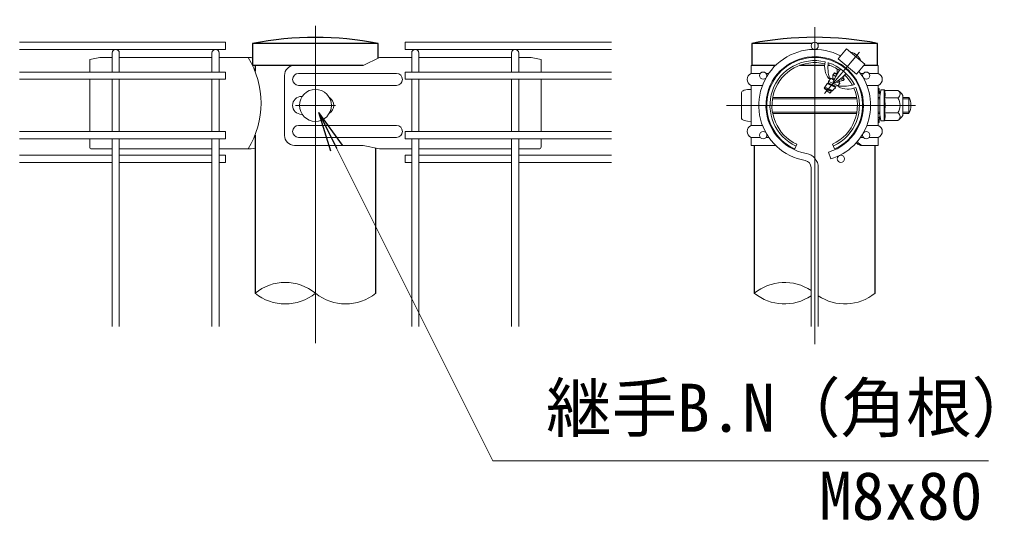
# Model space of a CAD drawing. Units: millimetres, scale not verified. Extents: x -4200 to 4200, y -2970 to 2970.
# Drawn here: x 2225 to 3198, y 1181 to 1683 of the extents above; entities that cross this region are included whole.
import ezdxf
from ezdxf.enums import TextEntityAlignment as Align

# ---------------------------------------------------------------- set-up
doc = ezdxf.new("R2010")
doc.units = ezdxf.units.MM
doc.header["$LTSCALE"] = 10
doc.linetypes.add('USER1', pattern=[50.8, 31.75, -6.35, 6.35, -6.35])
for name, color, linetype, lineweight in [('0-3_D-STR1', 1, 'Continuous', 25), ('0-4_D-BMK', 2, 'USER1', 13), ('0-5_D-STR-DIM', 7, 'Continuous', 13), ('0-8_D-STR3', 3, 'Continuous', 13), ('0-C_D-STR-TXT', 7, 'Continuous', 13), ('0-D_D-STR2', 7, 'Continuous', 13)]:
    doc.layers.add(name, color=color, linetype=linetype, lineweight=lineweight)
doc.layers.add('0-6_0', color=7, linetype='Continuous')
doc.styles.add('ＭＳ ゴシック', font='')
doc.styles.get('ＭＳ ゴシック').set_extended_font_data('MS Gothic')

# ---------------------------------------------------------------- blocks, each defined once
blk = doc.blocks.new('_Open')
at = {"layer": '0-6_0'}
blk.add_line((-10, 1.667), (0, 0), dxfattribs=at)
blk.add_lwpolyline([(-10, -1.667), (0, 0), (-10, 0)], dxfattribs=at)

msp = doc.modelspace()

# ---------------------------------------------------------------- linework, layer by layer
at = {"layer": '0-3_D-STR1'}
for p, q in [((2583.98, 1659.03), (2458.18, 1659.03)), ((2458.18, 1659.03), (2458.18, 1637.03)), ((2583.98, 1644.36), (2583.98, 1659.03)), ((3018.4, 1659.03), (2958.18, 1659.03)), ((2958.18, 1659.03), (2958.18, 1637.03)), ((3083.98, 1659.03), (3023.77, 1659.03)), ((3083.98, 1637.03), (3083.98, 1659.03)), ((2569.05, 1637.03), (2458.18, 1637.03)), ((2460.58, 1637.03), (2460.58, 1631.22)), ((2981.89, 1637.03), (2958.18, 1637.03)), ((2994.55, 1637.03), (2993.13, 1637.03)), ((3031, 1637.03), (3005.86, 1637.03)), ((3036.31, 1637.03), (3034.4, 1637.03)), ((3083.98, 1637.03), (3070.31, 1637.03)), ((2460.58, 1567.28), (2460.58, 1409.03)), ((2581.58, 1409.03), (2581.58, 1554.26)), ((2960.58, 1557.03), (2960.58, 1409.03)), ((3081.58, 1409.03), (3081.58, 1557.09))]:
    msp.add_line(p, q, dxfattribs=at)
for centre, radius, start, end in [((2521.08, 1336.57), 328.53, 78.96219, 101.03781), ((3021.08, 1340.17), 325, 78.84081, 101.15919)]:
    msp.add_arc(centre, radius, start, end, dxfattribs=at)
at = {"layer": '0-4_D-BMK'}
for p, q in [((2521.08, 1359.15), (2521.08, 1683.03)), ((3021.08, 1357.91), (3021.08, 1683.03)), ((3065.9, 1650.44), (3030.96, 1608.79)), ((2501.08, 1597.03), (2541.08, 1597.03)), ((3122.18, 1597.03), (2932.76, 1597.03))]:
    msp.add_line(p, q, dxfattribs=at)
at = {"layer": '0-5_D-STR-DIM'}
for centre, start, end in [((2490.83, 1371.71), 50.97549, 129.02451), ((2990.83, 1371.71), 56.30864, 129.02451), ((2490.83, 1446.35), 230.97549, 309.02451), ((2551.33, 1446.35), 230.97549, 309.02451), ((2990.83, 1446.35), 230.97549, 303.69136), ((3051.33, 1446.35), 236.30864, 309.02451)]:
    msp.add_arc(centre, 48.04, start, end, dxfattribs=at)
at = {"layer": '0-8_D-STR3'}
for p, q in [((3052.9, 1653.62), (3044.55, 1643.66)), ((3057.64, 1650.1), (3057.51, 1649.75)), ((2305.08, 1645.03), (2295.08, 1643.03)), ((2295.08, 1643.03), (2295.08, 1630.43)), ((2305.08, 1645.03), (2317.48, 1645.03)), ((2324.68, 1645.03), (2417.48, 1645.03)), ((2424.68, 1645.03), (2456.83, 1645.03)), ((2456.83, 1645.03), (2458.18, 1644.36)), ((2569.05, 1637.03), (2500.11, 1637.03)), ((2585.34, 1645.03), (2569.05, 1637.03)), ((2617.48, 1645.03), (2585.34, 1645.03)), ((2717.48, 1645.03), (2624.68, 1645.03)), ((2737.08, 1645.03), (2724.68, 1645.03)), ((2737.08, 1645.03), (2747.08, 1643.03)), ((2747.08, 1643.03), (2747.08, 1630.43)), ((2981.89, 1637.03), (2957.38, 1637.03)), ((2957.38, 1629.03), (2957.38, 1637.03)), ((2993.13, 1637.03), (2994.55, 1637.03)), ((3044.55, 1643.66), (3062.93, 1628.23)), ((3047.23, 1638.24), (3047.23, 1637.29)), ((3067, 1642.24), (3066.67, 1642.06)), ((3084.78, 1637.03), (3070.31, 1637.03)), ((3084.78, 1637.03), (3084.78, 1631.48)), ((3084.78, 1629.03), (3084.78, 1637.03)), ((2490.11, 1627.03), (2490.11, 1567.03)), ((2602.26, 1629.03), (2504.26, 1629.03)), ((2957.38, 1629.03), (2966.62, 1629.03)), ((2972.32, 1629.03), (2975.13, 1629.03)), ((3039.22, 1627.4), (3039.21, 1624.17)), ((3039.22, 1627.4), (3040.76, 1629.71)), ((3042.19, 1625.99), (3039.46, 1627.52)), ((3043.24, 1627.84), (3040.75, 1629.46)), ((3043.64, 1628.5), (3040.76, 1629.71)), ((3043.42, 1629.19), (3043.06, 1628.75)), ((3043.5, 1633.49), (3043.49, 1629.16)), ((3043.92, 1628.98), (3043.49, 1629.16)), ((3049.99, 1625.83), (3049.6, 1626)), ((3050.38, 1626.29), (3049.77, 1625.57)), ((3050.38, 1626.29), (3050.05, 1626.42)), ((3052.04, 1626.59), (3050.39, 1626.31)), ((3055.71, 1631.41), (3054.79, 1631.21)), ((3069.85, 1629.03), (3067.04, 1629.03)), ((3084.78, 1629.03), (3075.55, 1629.03)), ((2295.08, 1623.23), (2295.08, 1570.83)), ((2602.26, 1617.03), (2504.26, 1617.03)), ((2747.08, 1623.23), (2747.08, 1570.83)), ((2957.38, 1577.03), (2957.38, 1617.03)), ((2957.38, 1617.03), (2968.78, 1617.03)), ((3031.16, 1615.16), (3033.84, 1619.17)), ((3041.78, 1614.85), (3033.72, 1618.82)), ((3041.57, 1615.92), (3033.84, 1619.17)), ((3035.03, 1619.19), (3034.71, 1618.8)), ((3035.03, 1619.19), (3035.04, 1620.91)), ((3037.2, 1624.15), (3035.04, 1620.91)), ((3041.95, 1616.38), (3035.08, 1619.24)), ((3035.94, 1624.07), (3035.26, 1623.77)), ((3043.9, 1616.98), (3035.36, 1620.91)), ((3040.31, 1622.24), (3037.15, 1624.01)), ((3040.6, 1622.87), (3038.77, 1623.64)), ((3040.89, 1623.46), (3039.21, 1624.16)), ((3039.6, 1620.65), (3041.13, 1619.37)), ((3044.16, 1616.72), (3042.05, 1616.36)), ((3046.22, 1618.94), (3043.08, 1620.7)), ((3045.7, 1620.72), (3044.07, 1621.41)), ((3046.4, 1618.85), (3044.16, 1616.72)), ((3046.08, 1621.3), (3044.69, 1621.87)), ((3045.13, 1616.36), (3044.96, 1615.63)), ((3046.12, 1621.21), (3045.7, 1620.72)), ((3045.7, 1620.72), (3046.4, 1618.85)), ((3049.5, 1621.79), (3046.12, 1621.21)), ((3049.55, 1621.85), (3046.69, 1623.45)), ((3050.66, 1623.04), (3048.13, 1624.67)), ((3049.5, 1621.79), (3050.74, 1622.97)), ((3049.77, 1625.57), (3050.74, 1622.97)), ((3084.78, 1617.03), (3073.39, 1617.03)), ((3084.78, 1577.03), (3084.78, 1617.03)), ((2947.78, 1610.03), (2947.78, 1584.03)), ((2957.38, 1613.03), (2957.38, 1611.86)), ((3031.16, 1615.16), (3030.52, 1614.34)), ((3036.4, 1609.36), (3030.53, 1614.28)), ((3030.96, 1614.87), (3031.16, 1615.16)), ((3030.97, 1614.87), (3030.96, 1614.34)), ((3037.83, 1611.47), (3030.96, 1614.33)), ((3038.87, 1612.04), (3031.19, 1615.14)), ((3037.44, 1611.01), (3031.42, 1613.54)), ((3036.4, 1609.36), (3037.72, 1610.61)), ((3037.56, 1611.02), (3037.72, 1610.61)), ((3037.98, 1611.51), (3037.62, 1611.08)), ((3038.82, 1611.66), (3037.98, 1611.51)), ((3038.82, 1611.66), (3040.05, 1612.83)), ((3042.06, 1614.73), (3040.05, 1612.83)), ((3084.78, 1614.03), (3084.78, 1611.15)), ((3085.78, 1614.03), (3084.78, 1614.03)), ((3085.16, 1609.99), (3086.6, 1607.97)), ((3085.78, 1614.03), (3085.78, 1611.15)), ((3085.97, 1610.57), (3086.8, 1609.41)), ((3086.38, 1606.03), (3087.16, 1612.35)), ((3090.7, 1612.53), (3087.36, 1612.53)), ((3090.78, 1597.03), (3090.78, 1612.48)), ((3090.98, 1612.04), (3090.89, 1612.38)), ((3104.37, 1612.04), (3090.98, 1612.04)), ((3109.38, 1607.03), (3109.38, 1587.03)), ((2978.8, 1603.68), (3063.37, 1603.68)), ((2979.04, 1605.03), (3063.13, 1605.03)), ((3084.78, 1605.03), (3086.38, 1605.03)), ((3084.78, 1603.68), (3086.38, 1603.68)), ((3086.38, 1606.03), (3086.38, 1588.03)), ((3104.37, 1604.54), (3090.78, 1604.54)), ((3090.78, 1597.03), (3090.78, 1581.58)), ((3109.38, 1605.03), (3115.38, 1605.03)), ((3109.38, 1603.68), (3116.03, 1603.68)), ((3115.38, 1605.03), (3115.38, 1589.03)), ((2978.8, 1590.38), (3063.37, 1590.38)), ((2979.04, 1589.03), (3063.13, 1589.03)), ((3084.78, 1590.38), (3086.38, 1590.38)), ((3084.78, 1589.03), (3086.38, 1589.03)), ((3086.38, 1588.03), (3087.16, 1581.71)), ((3104.37, 1589.52), (3090.78, 1589.52)), ((3109.38, 1590.38), (3116.03, 1590.38)), ((3109.38, 1589.03), (3115.38, 1589.03)), ((2957.38, 1577.03), (2957.38, 1582.2)), ((2957.38, 1582.2), (2957.38, 1581.03)), ((3084.78, 1582.91), (3084.78, 1580.03)), ((3084.78, 1582.2), (3084.78, 1577.03)), ((3085.16, 1584.07), (3086.6, 1586.09)), ((3085.97, 1583.49), (3086.8, 1584.65)), ((3090.65, 1581.53), (3087.36, 1581.53)), ((3104.37, 1582.02), (3090.98, 1582.02)), ((2602.26, 1577.03), (2504.26, 1577.03)), ((2957.38, 1577.03), (2968.78, 1577.03)), ((2972.35, 1569.4), (2972.35, 1569.45)), ((3084.78, 1577.03), (3073.39, 1577.03)), ((2295.08, 1563.63), (2295.08, 1555.39)), ((2602.26, 1565.03), (2504.26, 1565.03)), ((2747.08, 1563.63), (2747.08, 1555.39)), ((2957.38, 1557.03), (2957.38, 1565.03)), ((2957.38, 1565.03), (2966.62, 1565.03)), ((2972.32, 1565.03), (2975.13, 1565.03)), ((3001.08, 1553.39), (3003.25, 1558.12)), ((3041.08, 1553.39), (3038.92, 1558.12)), ((3069.85, 1565.03), (3067.04, 1565.03)), ((3084.78, 1565.03), (3075.55, 1565.03)), ((3084.78, 1557.03), (3084.78, 1565.03)), ((3084.78, 1562.58), (3084.78, 1557.03)), ((2317.48, 1553.39), (2297.08, 1553.39)), ((2417.48, 1553.39), (2324.68, 1553.39)), ((2424.68, 1553.43), (2456.83, 1553.43)), ((2460.58, 1554.23), (2456.83, 1553.43)), ((2569.05, 1557.03), (2500.11, 1557.03)), ((2569.05, 1557.03), (2585.34, 1553.43)), ((2617.48, 1553.43), (2585.34, 1553.43)), ((2624.68, 1553.39), (2717.48, 1553.39)), ((2724.68, 1553.39), (2745.08, 1553.39)), ((2957.38, 1557.03), (2981.89, 1557.03)), ((2993.13, 1557.03), (2994.55, 1557.03)), ((3084.78, 1557.03), (3066.87, 1557.03)), ((3084.78, 1557.03), (3083.03, 1557.03))]:
    msp.add_line(p, q, dxfattribs=at)
for points in [[(3052.9, 1653.62), (3071.29, 1638.19), (3062.93, 1628.23)], [(3039.21, 1624.16), (3038.77, 1623.64), (3037.2, 1624.15)], [(3042.05, 1616.36), (3041.63, 1615.87), (3042.06, 1614.73)], [(3085.78, 1582.91), (3085.78, 1580.03), (3084.78, 1580.03)]]:
    msp.add_lwpolyline(points, dxfattribs=at)
msp.add_circle((2521.08, 1597.03), 16, dxfattribs=at)
for centre, radius, start, end in [((3054.5, 1636.86), 13.61, 20.1954, 79.8046), ((2379.36, 1599.25), 87.29, 328.33972, 31.66028), ((2500.11, 1627.03), 10, 90, 180), ((3021.08, 1597.03), 48, 294.62432, 245.37568), ((3021.08, 1597.03), 44.8, 76.51477, 245.37568), ((3021.08, 1597.03), 42.8, 76.39388, 245.37568), ((3050.39, 1635.94), 19.42, 166.14552, 218.81508), ((3073.9, 1635.14), 39.54, 173.19065, 196.25963), ((3021.08, 1597.03), 42.8, 54.62674, 71.81465), ((3021.08, 1597.03), 44.8, 27.59553, 72.40447), ((2504.26, 1623.03), 6, 90, 270), ((2602.26, 1623.03), 6, 270, 90), ((2959.88, 1623.03), 6.5, 112.61986, 247.38014), ((3097.96, 1595.63), 63.49, 143.32909, 156.79151), ((3006.36, 1672.49), 63.49, 303.20849, 316.67091), ((3021.08, 1597.03), 42.8, 28.18535, 45.37326), ((3082.28, 1623.03), 6.5, 292.61986, 67.38014), ((3049.44, 1655.66), 39.54, 263.74037, 286.80935), ((3021.08, 1597.03), 42.8, 294.62432, 23.60612), ((3021.08, 1597.03), 44.8, 294.62432, 23.48523), ((3054.32, 1632.65), 19.42, 241.18492, 293.85448), ((3086.78, 1611.15), 2, 180, 215.53768), ((3086.78, 1611.15), 1, 180, 215.53768), ((3085.78, 1607.39), 1, 33.43373, 35.53768), ((3087.36, 1612.33), 0.2, 90, 173), ((3090.7, 1612.33), 0.2, 15, 90), ((3081.02, 1608.29), 10.65, 339.37322, 22.7756), ((3102.34, 1608.29), 4.27, 298.45309, 61.54691), ((3095.84, 1598.52), 16, 32.13463, 57.68315), ((2507.26, 1597.03), 9, 90, 270), ((2530.55, 1597.03), 9, 300.04449, 59.95551), ((3049.27, 1597.03), 42.38, 0, 10.20031), ((3049.27, 1597.03), 42.38, 349.79969, 0), ((3092.86, 1597.03), 13.75, 0, 33.09348), ((3092.86, 1597.03), 13.75, 326.90652, 0), ((3100.38, 1597.03), 17, 331.92751, 28.07249), ((3081.02, 1585.77), 10.65, 337.2244, 20.62678), ((3102.34, 1585.77), 4.27, 298.45309, 61.54691), ((3095.84, 1595.54), 16, 302.31685, 327.86537), ((3086.78, 1582.91), 1, 144.46232, 180), ((3085.78, 1586.67), 1, 324.46232, 326.56627), ((3087.36, 1581.73), 0.2, 187, 270), ((3090.65, 1581.73), 0.2, 270, 337.2244), ((2504.26, 1571.03), 6, 90, 270), ((2602.26, 1571.03), 6, 270, 90), ((2959.88, 1571.03), 6.5, 112.61986, 247.38014), ((2966.06, 1571.03), 6.09, 348.40415, 350.0359), ((3082.28, 1571.03), 6.5, 292.61986, 67.38014), ((2500.11, 1567.03), 10, 180, 270), ((3067.9, 1563.03), 6.09, 213.34935, 260.27718), ((3069.83, 1563.03), 6.09, 198.30949, 260.27718), ((2297.08, 1555.39), 2, 180, 270), ((2745.08, 1555.39), 2, 270, 0)]:
    msp.add_arc(centre, radius, start, end, dxfattribs=at)
for centre, start_param, end_param in [((2957.38, 1610.03), 1.570796, 3.141593), ((2957.38, 1584.03), 3.141593, 4.712389)]:
    msp.add_ellipse(centre, major_axis=(9.6, 0), ratio=0.3125, start_param=start_param, end_param=end_param, dxfattribs=at)
at = {"layer": '0-C_D-STR-TXT'}
msp.add_lwpolyline([(3194.98, 1241.36), (2698.87, 1241.36), (2525.33, 1588.11)], dxfattribs=at)
at = {"layer": '0-D_D-STR2'}
for p, q in [((2224.68, 1660.23), (2431.08, 1660.23)), ((2431.08, 1660.23), (2431.08, 1653.03)), ((2817.48, 1660.23), (2611.08, 1660.23)), ((2611.08, 1660.23), (2611.08, 1653.03)), ((2224.68, 1653.03), (2431.08, 1653.03)), ((2317.48, 1630.43), (2317.48, 1649.43)), ((2324.68, 1630.43), (2324.68, 1649.43)), ((2417.48, 1630.43), (2417.48, 1649.43)), ((2424.68, 1630.43), (2424.68, 1649.43)), ((2817.48, 1653.03), (2611.08, 1653.03)), ((2617.48, 1630.43), (2617.48, 1649.43)), ((2624.68, 1630.43), (2624.68, 1649.43)), ((2717.48, 1630.43), (2717.48, 1649.43)), ((2724.68, 1630.43), (2724.68, 1649.43)), ((2224.68, 1630.43), (2431.08, 1630.43)), ((2431.08, 1630.43), (2431.08, 1623.23)), ((2817.48, 1630.43), (2611.08, 1630.43)), ((2611.08, 1630.43), (2611.08, 1623.23)), ((2224.68, 1623.23), (2431.08, 1623.23)), ((2317.48, 1570.83), (2317.48, 1623.23)), ((2324.68, 1570.83), (2324.68, 1623.23)), ((2417.48, 1570.83), (2417.48, 1623.23)), ((2424.68, 1570.83), (2424.68, 1623.23)), ((2817.48, 1623.23), (2611.08, 1623.23)), ((2617.48, 1570.83), (2617.48, 1623.23)), ((2624.68, 1570.83), (2624.68, 1623.23)), ((2717.48, 1570.83), (2717.48, 1623.23)), ((2724.68, 1570.83), (2724.68, 1623.23)), ((2224.68, 1570.83), (2431.08, 1570.83)), ((2431.08, 1570.83), (2431.08, 1563.63)), ((2817.48, 1570.83), (2611.08, 1570.83)), ((2611.08, 1570.83), (2611.08, 1563.63)), ((2224.68, 1563.63), (2431.08, 1563.63)), ((2317.48, 1375.7), (2317.48, 1563.63)), ((2324.68, 1375.7), (2324.68, 1563.63)), ((2417.48, 1375.7), (2417.48, 1563.63)), ((2424.68, 1375.7), (2424.68, 1563.63)), ((2817.48, 1563.63), (2611.08, 1563.63)), ((2617.48, 1375.7), (2617.48, 1563.63)), ((2624.68, 1375.7), (2624.68, 1563.63)), ((2717.48, 1375.7), (2717.48, 1563.63)), ((2724.68, 1375.7), (2724.68, 1563.63)), ((3035.03, 1550.26), (3037.09, 1543.36)), ((2224.68, 1547.12), (2317.48, 1547.12)), ((2224.68, 1539.92), (2317.48, 1539.92)), ((2324.68, 1547.12), (2417.48, 1547.12)), ((2324.68, 1539.92), (2417.48, 1539.92)), ((2424.68, 1547.12), (2431.08, 1547.12)), ((2424.68, 1539.92), (2431.08, 1539.92)), ((2431.08, 1547.12), (2431.08, 1539.92)), ((2617.48, 1547.12), (2611.08, 1547.12)), ((2611.08, 1547.12), (2611.08, 1539.92)), ((2617.48, 1539.92), (2611.08, 1539.92)), ((2717.48, 1547.12), (2624.68, 1547.12)), ((2717.48, 1539.92), (2624.68, 1539.92)), ((2817.48, 1547.12), (2724.68, 1547.12)), ((2817.48, 1539.92), (2724.68, 1539.92)), ((3017.48, 1375.7), (3017.48, 1534.76)), ((3024.68, 1375.7), (3024.68, 1534.76))]:
    msp.add_line(p, q, dxfattribs=at)
for centre in [(3021.08, 1656.63), (2969.47, 1626.83), (3072.7, 1626.83), (2969.47, 1567.23), (3072.7, 1567.23), (3047.32, 1543.52)]:
    msp.add_circle(centre, 3.6, dxfattribs=at)
for centre, radius, start, end in [((2321.08, 1649.43), 3.6, 0, 180), ((2421.08, 1649.43), 3.6, 0, 180), ((2621.08, 1649.43), 3.6, 0, 180), ((2721.08, 1649.43), 3.6, 0, 180), ((3021.08, 1597.03), 56, 62.37363, 260.16066), ((3021.08, 1597.03), 48.8, 286.60421, 260.16066), ((3021.08, 1597.03), 56, 286.60421, 37.62637), ((3010.28, 1534.76), 14.4, 0, 80.16066), ((3010.28, 1534.76), 7.2, 0, 80.16066)]:
    msp.add_arc(centre, radius, start, end, dxfattribs=at)

# ---------------------------------------------------------------- block references
at = {"layer": '0-C_D-STR-TXT', "xscale": 4, "yscale": 4, "rotation": 116.5878}
msp.add_blockref('_Open', (2524.44, 1589.89), dxfattribs=at)

# ---------------------------------------------------------------- texts
at = {"layer": '0-C_D-STR-TXT', "style": 'ＭＳ ゴシック'}
for s, p in [('継手B.N（角根）', (2752.08, 1255.85)), ('M8x80', (3025.51, 1167.82))]:
    msp.add_text(s, height=48.09, dxfattribs=at).set_placement(p, align=Align.BOTTOM_LEFT)

doc.saveas('drawing.dxf')
